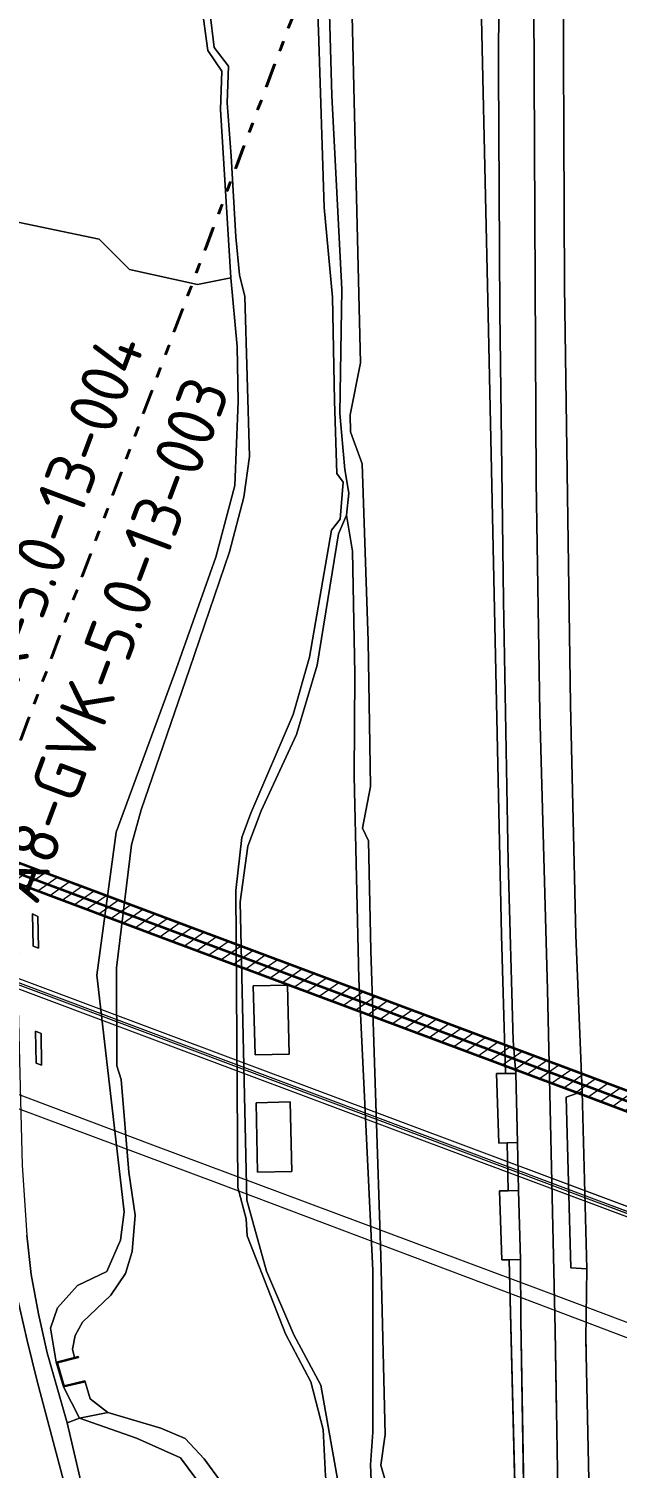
# Model space of a CAD drawing. Header units: metres. Extents: x 112942 to 118371, y 496117 to 499046.
# Drawn here: x 115414.9 to 115475.6, y 497547.9 to 497696.4 of the extents above; entities that cross this region are included whole.
import ezdxf
from ezdxf.enums import TextEntityAlignment as Align

# ---------------------------------------------------------------- set-up
doc = ezdxf.new("R2010")
doc.units = ezdxf.units.M
doc.linetypes.add('AL-TEKENBLADGRENS', pattern=[11.5, 2.5, -1.5, 1, -1.5, 1, -1.5, 2.5])
for name, color, linetype, lineweight in [('B-WE-OG-TOPOKAART-G', 253, 'Continuous', 18), ('N-WE-KL-DATA_GLASVEZEL-G', 90, 'KL-GLASVEZEL-N', 35), ('N-WE-KL-DATA_KABELGOOT-A', 92, 'Continuous', 18), ('N-WE-KL-DATA_KABELGOOT-G', 90, 'Continuous', 35), ('X-XX-AL-TEKENBLADGRENS-G', 7, 'AL-TEKENBLADGRENS', 35), ('X-XX-AL-TEKENBLADGRENS-T50', 130, 'Continuous', 50)]:
    doc.layers.add(name, color=color, linetype=linetype, lineweight=lineweight)
doc.styles.add('NLCS-ISO-T50', font='NLCS-ISO.ttf', dxfattribs={"height": 5})
doc.linetypes.add('KL-GLASVEZEL-N', pattern='A,4,-1,[101,NLCS.SHX,S=0.5,R=0,X=0,Y=0],-1,4,-1,["G",Standard,S=1,R=0,X=-0.25,Y=-0.5],-1.5', length=12.5)

msp = doc.modelspace()

# ---------------------------------------------------------------- hatches: boundary and pattern name
at = {"layer": 'N-WE-KL-DATA_KABELGOOT-A'}
h = msp.add_hatch(dxfattribs=at)
h.set_pattern_fill('ANSI31', color=256, scale=0.35, style=0)
h.set_pattern_definition([(35, (115239.072, 497068.6275), (-0.6373868, 0.9102827), [])])
h.paths.add_polyline_path([(115409.834, 497611.872), (115409.133, 497609.998), (115429.111, 497602.526), (115472.372, 497586.338), (115508.985, 497572.531), (115553.699, 497555.805), (115598.336, 497539.082), (115647.466, 497520.636), (115672.726, 497511.137), (115673.43, 497513.009), (115648.168, 497522.508), (115599.038, 497540.954), (115554.399, 497557.679), (115509.689, 497574.403), (115473.076, 497588.21), (115429.811, 497604.4)])

# ---------------------------------------------------------------- linework, layer by layer
at = {"layer": 'B-WE-OG-TOPOKAART-G', "elevation": -1.017}
for points in [[(115444.019, 497714.885), (115444.786, 497696.253), (115445.369, 497678.009), (115446.245, 497668.759), (115446.462, 497658.06), (115446.691, 497650.575), (115447.333, 497649.676), (115447.024, 497645.855), (115446.14, 497644.702), (115443.852, 497631.603), (115442.194, 497625.693), (115437.795, 497615.507), (115436.885, 497612.994), (115436.264, 497607.52), (115436.473, 497576.878), (115437.335, 497573.666), (115437.432, 497571.892), (115441.397, 497561.807), (115443.993, 497556.83), (115445.26, 497551.933), (115445.53, 497547.103)], [(115444.019, 497714.885), (115444.786, 497696.253), (115445.369, 497678.009), (115446.245, 497668.759), (115446.462, 497658.06), (115446.691, 497650.575), (115447.333, 497649.676), (115447.024, 497645.855), (115446.14, 497644.702), (115443.852, 497631.603), (115442.194, 497625.693), (115437.795, 497615.507), (115436.885, 497612.994), (115436.264, 497607.52), (115436.473, 497576.878), (115437.335, 497573.666), (115437.432, 497571.892), (115441.397, 497561.807), (115443.993, 497556.83), (115445.26, 497551.933), (115445.53, 497547.103), (115447.728, 497534.384), (115448.223, 497509.046), (115448.335, 497508.511)], [(115434.757, 497546.478), (115432.982, 497548.884), (115431.049, 497550.979), (115428.524, 497552.055), (115423.059, 497553.685), (115421.243, 497555.095), (115420.718, 497556.832), (115420.695, 497556.929), (115418.545, 497556.426), (115417.86, 497558.805), (115420.029, 497559.359), (115420.004, 497559.456), (115419.617, 497559.357), (115419.423, 497560.218), (115419.683, 497561.611), (115420.437, 497562.986), (115423.356, 497565.766), (115424.87, 497568.029), (115425.554, 497570.274), (115425.863, 497574.027), (115425.219, 497578.471), (115424.418, 497588.028), (115423.966, 497589.435), (115423.963, 497599.557), (115425.506, 497612.234), (115426.504, 497615.872), (115431.483, 497630.384), (115435.623, 497642.491), (115437.089, 497648.105), (115437.681, 497652.322), (115437.195, 497668.824), (115436.649, 497671.059), (115436.28, 497674.973), (115435.779, 497683.316), (115435.356, 497688.8), (115435.516, 497692.604), (115434.031, 497694.518), (115433.572, 497698.217)], [(115434.757, 497546.478), (115432.982, 497548.884), (115431.049, 497550.979), (115428.524, 497552.055), (115423.059, 497553.685), (115421.243, 497555.095), (115420.718, 497556.832), (115420.695, 497556.929), (115418.545, 497556.426), (115417.86, 497558.805), (115420.029, 497559.359), (115420.004, 497559.456), (115419.617, 497559.357), (115419.423, 497560.218), (115419.683, 497561.611), (115420.437, 497562.986), (115423.356, 497565.766), (115424.87, 497568.029), (115425.554, 497570.274), (115425.863, 497574.027), (115425.219, 497578.471), (115424.418, 497588.028), (115423.966, 497589.435), (115423.963, 497599.557), (115425.506, 497612.234), (115426.504, 497615.872), (115431.483, 497630.384), (115435.623, 497642.491), (115437.089, 497648.105), (115437.681, 497652.322), (115437.195, 497668.824), (115436.649, 497671.059), (115436.28, 497674.973), (115435.779, 497683.316), (115435.356, 497688.8), (115435.516, 497692.604), (115434.031, 497694.518), (115433.572, 497698.217)]]:
    msp.add_lwpolyline(points, dxfattribs=at)
at = {"layer": 'B-WE-OG-TOPOKAART-G', "elevation": -0.63}
for points in [[(115441.762, 497590.649), (115438.273, 497590.574), (115438.057, 497597.682), (115441.603, 497597.754), (115441.762, 497590.649)], [(115438.057, 497597.682), (115438.273, 497590.574), (115441.762, 497590.649), (115441.603, 497597.754), (115438.057, 497597.682)], [(115441.762, 497590.649), (115438.273, 497590.574), (115438.057, 497597.682), (115441.603, 497597.754), (115441.762, 497590.649)], [(115438.057, 497597.682), (115438.273, 497590.574), (115441.762, 497590.649), (115441.603, 497597.754), (115438.057, 497597.682)], [(115441.863, 497585.736), (115442.039, 497578.556), (115438.488, 497578.472), (115438.351, 497585.624), (115441.863, 497585.736)], [(115438.351, 497585.624), (115438.488, 497578.472), (115442.039, 497578.556), (115441.863, 497585.736), (115438.351, 497585.624)], [(115441.863, 497585.736), (115442.039, 497578.556), (115438.488, 497578.472), (115438.351, 497585.624), (115441.863, 497585.736)], [(115438.351, 497585.624), (115438.488, 497578.472), (115442.039, 497578.556), (115441.863, 497585.736), (115438.351, 497585.624)]]:
    msp.add_lwpolyline(points, close=True, dxfattribs=at)
at = {"layer": 'B-WE-OG-TOPOKAART-G'}
for points in [[(115463.453, 497734.67, -0.112), (115463.47, 497715.668, -0.144), (115463.365, 497692.127, -0.141), (115463.52, 497667.263, -0.147), (115463.884, 497637.454, -0.112), (115464.366, 497610.492, -0.109), (115464.887, 497592.054, 0.08), (115465.157, 497588.662, 0.208), (115464.076, 497588.658, 0.061), (115463.685, 497602.929, -0.147), (115462.287, 497666.945, -0.243), (115461.049, 497721.993, -0.213), (115460.861, 497734.783, -0.097), (115463.453, 497734.67, -0.112)], [(115463.453, 497734.67, -0.112), (115463.47, 497715.668, -0.144), (115463.365, 497692.127, -0.141), (115463.52, 497667.263, -0.147), (115463.884, 497637.454, -0.112), (115464.366, 497610.492, -0.109), (115464.887, 497592.054, 0.08), (115465.157, 497588.662, 0.208), (115464.076, 497588.658, 0.061), (115463.685, 497602.929, -0.147), (115462.287, 497666.945, -0.243), (115461.049, 497721.993, -0.213), (115460.861, 497734.783, -0.097), (115463.453, 497734.67, -0.112)], [(115465.963, 497546.314, -0.12), (115465.663, 497563.203, -0.106), (115465.628, 497569.454, 0.205), (115465.45, 497576.578, 0.182), (115465.32, 497581.529, 0.188), (115465.157, 497588.662, 0.208), (115464.887, 497592.054, 0.08), (115464.366, 497610.492, -0.109), (115463.884, 497637.454, -0.112), (115463.52, 497667.263, -0.147), (115463.365, 497692.127, -0.141), (115463.47, 497715.668, -0.144), (115463.453, 497734.67, -0.112), (115466.963, 497734.648, -0.063), (115466.977, 497706.484, -0.055), (115467.108, 497677.117, -0.078), (115467.25, 497649.74, -0.061), (115467.628, 497625.883, -0.124), (115468.419, 497597.276, 0.108), (115469.215, 497562.177, 0.04), (115469.361, 497553.601, 0.03)], [(115469.361, 497553.601, 0.03), (115469.215, 497562.177, 0.04), (115468.419, 497597.276, 0.108), (115467.628, 497625.883, -0.124), (115467.25, 497649.74, -0.061), (115467.108, 497677.117, -0.078), (115466.977, 497706.484, -0.055), (115466.963, 497734.648, -0.063), (115469.887, 497734.478, 0.28), (115470.005, 497709.425, 0.32), (115470.174, 497669.904, 0.243), (115470.81, 497626.73, 0.266), (115471.358, 497602.911, 0.226), (115472.009, 497586.811, 0.196)], [(115472.388, 497561.261, 0.155), (115472.47, 497568.502, 0.171), (115472.009, 497586.811, 0.196), (115471.358, 497602.911, 0.226), (115470.81, 497626.73, 0.266), (115470.174, 497669.904, 0.243), (115470.005, 497709.425, 0.32), (115469.887, 497734.478, 0.28), (115476.952, 497734.075, 0.535)], [(115472.388, 497561.261, 0.155), (115472.47, 497568.502, 0.171), (115472.009, 497586.811, 0.196), (115471.358, 497602.911, 0.226), (115470.81, 497626.73, 0.266), (115470.174, 497669.904, 0.243), (115470.005, 497709.425, 0.32), (115469.887, 497734.478, 0.28), (115476.952, 497734.075, 0.535), (115477.048, 497714.528, 0.472), (115477.192, 497686.764, 0.458), (115477.408, 497677.577, 0.412), (115477.979, 497671.389, 0.446), (115479.136, 497661.056, 0.486), (115480.285, 497650.953, 0.478), (115480.476, 497646.021, 0.492), (115480.694, 497634.562, 0.412), (115481.024, 497619.141, 0.435), (115481.276, 497617.355, 0.435), (115484.485, 497601.019, 0.423), (115484.857, 497586.832, 0.411)], [(115461.049, 497721.993, -0.213), (115462.287, 497666.945, -0.243), (115463.685, 497602.929, -0.147), (115464.076, 497588.658, 0.061), (115463.18, 497588.654, 0.204), (115463.412, 497581.48, 0.191), (115464.259, 497581.502, 0.061), (115464.37, 497576.554, -0.001), (115463.485, 497576.535, 0.189), (115463.704, 497569.436, 0.204), (115464.484, 497569.443, -0.001), (115465.228, 497539.603, -0.16), (115466.603, 497479.128, -0.136)], [(115461.049, 497721.993, -0.213), (115462.287, 497666.945, -0.243), (115463.685, 497602.929, -0.147), (115464.076, 497588.658, 0.061), (115463.18, 497588.654, 0.204), (115463.412, 497581.48, 0.191), (115464.259, 497581.502, 0.061), (115464.37, 497576.554, -0.001), (115463.485, 497576.535, 0.189), (115463.704, 497569.436, 0.204), (115464.484, 497569.443, -0.001), (115465.106, 497544.477, -0.134)], [(115445.53, 497547.103, -1.017), (115445.26, 497551.933, -1.017), (115443.993, 497556.83, -1.017), (115441.397, 497561.807, -1.017), (115437.432, 497571.892, -1.017), (115437.335, 497573.666, -1.017), (115436.473, 497576.878, -1.017), (115436.264, 497607.52, -1.017), (115436.885, 497612.994, -1.017), (115437.795, 497615.507, -1.017), (115442.194, 497625.693, -1.017), (115443.852, 497631.603, -1.017), (115446.14, 497644.702, -1.017), (115447.024, 497645.855, -1.017), (115447.333, 497649.676, -1.017), (115446.691, 497650.575, -1.017), (115446.462, 497658.06, -1.017), (115446.245, 497668.759, -1.017), (115445.369, 497678.009, -1.017), (115444.786, 497696.253, -1.017), (115444.019, 497714.885, -1.017)], [(115448.335, 497508.511, -1.017), (115448.223, 497509.046, -1.017), (115447.728, 497534.384, -1.017), (115445.53, 497547.103, -1.017), (115445.26, 497551.933, -1.017), (115443.993, 497556.83, -1.017), (115441.397, 497561.807, -1.017), (115437.432, 497571.892, -1.017), (115437.335, 497573.666, -1.017), (115436.473, 497576.878, -1.017), (115436.264, 497607.52, -1.017), (115436.885, 497612.994, -1.017), (115437.795, 497615.507, -1.017), (115442.194, 497625.693, -1.017), (115443.852, 497631.603, -1.017), (115446.14, 497644.702, -1.017), (115447.024, 497645.855, -1.017), (115447.333, 497649.676, -1.017), (115446.691, 497650.575, -1.017), (115446.462, 497658.06, -1.017), (115446.245, 497668.759, -1.017), (115445.369, 497678.009, -1.017), (115444.786, 497696.253, -1.017), (115444.019, 497714.885, -1.017)], [(115467.157, 497493.73, -0.129), (115466.507, 497521.899, -0.184), (115466.082, 497539.618, -0.126), (115465.663, 497563.203, -0.106), (115465.628, 497569.454, 0.205), (115465.45, 497576.578, 0.182), (115465.32, 497581.529, 0.188), (115465.157, 497588.662, 0.208), (115464.887, 497592.054, 0.08), (115464.366, 497610.492, -0.109), (115463.884, 497637.454, -0.112), (115463.52, 497667.263, -0.147), (115463.365, 497692.127, -0.141), (115463.47, 497715.668, -0.144)], [(115470.005, 497709.425, 0.32), (115470.174, 497669.904, 0.243), (115470.81, 497626.73, 0.266), (115471.358, 497602.911, 0.226), (115472.009, 497586.811, 0.196)], [(115445.654, 497707.681, -0.845), (115446.17, 497689.58, -0.748), (115447.186, 497669.585, -0.739), (115447.006, 497656.753, -0.705), (115447.517, 497650.985, -0.765), (115447.939, 497648.521, -0.719), (115447.68, 497646.247, -0.779), (115446.85, 497644.333, -0.788), (115444.668, 497630.794, -0.828), (115442.518, 497623.625, -0.713), (115438.875, 497615.761, -0.679), (115437.491, 497612.124, -0.679), (115436.701, 497606.381, -0.679), (115437.392, 497575.571, -0.828), (115439.433, 497568.264, -0.825), (115442.253, 497561.678, -0.811), (115445.028, 497556.503, -0.808), (115446.839, 497546.411, -0.808)], [(115445.654, 497707.681, -0.845), (115446.17, 497689.58, -0.748), (115447.186, 497669.585, -0.739), (115447.006, 497656.753, -0.705), (115447.517, 497650.985, -0.765), (115447.939, 497648.521, -0.719), (115447.68, 497646.247, -0.779), (115446.85, 497644.333, -0.788), (115444.668, 497630.794, -0.828), (115442.518, 497623.625, -0.713), (115438.875, 497615.761, -0.679), (115437.491, 497612.124, -0.679), (115436.701, 497606.381, -0.679), (115437.392, 497575.571, -0.828), (115439.433, 497568.264, -0.825), (115442.253, 497561.678, -0.811), (115445.028, 497556.503, -0.808), (115446.839, 497546.411, -0.808), (115448.344, 497537.19, -0.808), (115448.433, 497529.559, -0.691), (115448.935, 497510.547, -0.751), (115449.027, 497509.995, -0.749)], [(115453.381, 497479.278, -0.026), (115452.475, 497478.821, -0.779), (115451.84, 497504.219, -0.779), (115451.451, 497508.089, -0.779), (115451.473, 497512.282, -0.779), (115450.57, 497538.412, -0.779), (115450.15, 497548.278, -0.779), (115450.399, 497551.656, -0.779), (115450.407, 497568.322, -0.779), (115448.944, 497598.409, -0.779), (115448.468, 497619.329, -0.779), (115448.553, 497629.858, -0.779), (115448.298, 497642.551, -0.779), (115447.68, 497646.247, -0.779), (115447.939, 497648.521, -0.719), (115447.517, 497650.985, -0.765), (115447.006, 497656.753, -0.705), (115447.186, 497669.585, -0.739), (115446.17, 497689.58, -0.748), (115445.654, 497707.681, -0.845)], [(115451.378, 497515.036, -0.779), (115450.57, 497538.412, -0.779), (115450.15, 497548.278, -0.779), (115450.399, 497551.656, -0.779), (115450.407, 497568.322, -0.779), (115448.944, 497598.409, -0.779), (115448.468, 497619.329, -0.779), (115448.553, 497629.858, -0.779), (115448.298, 497642.551, -0.779), (115447.68, 497646.247, -0.779), (115447.939, 497648.521, -0.719), (115447.517, 497650.985, -0.765), (115447.006, 497656.753, -0.705), (115447.186, 497669.585, -0.739), (115446.17, 497689.58, -0.748), (115445.654, 497707.681, -0.845)], [(115472.009, 497586.811, 0.196), (115470.364, 497586.224, 0.134), (115470.818, 497568.61, 0.134), (115472.47, 497568.502, 0.171), (115472.388, 497561.261, 0.155), (115472.748, 497543.49, 0.184), (115472.936, 497531.539, 0.204), (115473.421, 497513.636, 0.201), (115473.883, 497491.292, 0.222), (115474.289, 497479.038, 0.201), (115472.387, 497479.078, 0.137), (115471, 497479.07, -0.075), (115470.412, 497504.25, -0.101), (115469.707, 497533.266, 0.005), (115469.215, 497562.177, 0.04), (115468.419, 497597.276, 0.108), (115467.628, 497625.883, -0.124), (115467.25, 497649.74, -0.061), (115467.108, 497677.117, -0.078), (115466.977, 497706.484, -0.055)], [(115466.977, 497706.484, -0.055), (115467.108, 497677.117, -0.078), (115467.25, 497649.74, -0.061), (115467.628, 497625.883, -0.124), (115468.419, 497597.276, 0.108), (115469.215, 497562.177, 0.04), (115469.707, 497533.266, 0.005), (115470.412, 497504.25, -0.101), (115471, 497479.07, -0.075), (115467.492, 497479.121, -0.135), (115467.157, 497493.73, -0.129)], [(115466.603, 497479.128, -0.136), (115453.381, 497479.278, -0.026), (115452.868, 497506.07, -0.138), (115452.222, 497527.494, -0.072), (115451.687, 497546.681, -0.112), (115451.241, 497548.242, -0.112), (115451.686, 497551.42, -0.109), (115451.226, 497569.832, -0.172), (115450.202, 497601.355, -0.063), (115449.955, 497612.661, -0.012), (115449.334, 497613.952, -0.012), (115450.16, 497618.283, -0.081), (115449.928, 497633.28, -0.098), (115449.315, 497651.553, -0.152), (115448.111, 497654.848, -0.238), (115448.051, 497656.614, -0.238), (115449.141, 497661.997, -0.169), (115448.49, 497688.963, -0.104), (115448.14, 497703.702, -0.041)], [(115448.14, 497703.702, -0.041), (115448.49, 497688.963, -0.104), (115449.141, 497661.997, -0.169), (115448.051, 497656.614, -0.238), (115448.111, 497654.848, -0.238), (115449.315, 497651.553, -0.152), (115449.928, 497633.28, -0.098), (115450.16, 497618.283, -0.081), (115449.334, 497613.952, -0.012), (115449.955, 497612.661, -0.012), (115450.202, 497601.355, -0.063), (115451.226, 497569.832, -0.172), (115451.686, 497551.42, -0.109), (115451.241, 497548.242, -0.112), (115451.687, 497546.681, -0.112), (115452.222, 497527.494, -0.072), (115452.868, 497506.07, -0.138), (115453.381, 497479.278, -0.026)], [(115452.524, 497517.493, -0.103), (115452.222, 497527.494, -0.072), (115451.687, 497546.681, -0.112), (115451.241, 497548.242, -0.112), (115451.686, 497551.42, -0.109), (115451.226, 497569.832, -0.172), (115450.202, 497601.355, -0.063), (115449.955, 497612.661, -0.012), (115449.334, 497613.952, -0.012), (115450.16, 497618.283, -0.081), (115449.928, 497633.28, -0.098), (115449.315, 497651.553, -0.152), (115448.111, 497654.848, -0.238), (115448.051, 497656.614, -0.238), (115449.141, 497661.997, -0.169), (115448.49, 497688.963, -0.104), (115448.14, 497703.702, -0.041)], [(115448.14, 497703.702, -0.041), (115448.49, 497688.963, -0.104), (115449.141, 497661.997, -0.169), (115448.051, 497656.614, -0.238), (115448.111, 497654.848, -0.238), (115449.315, 497651.553, -0.152), (115449.928, 497633.28, -0.098), (115450.16, 497618.283, -0.081), (115449.334, 497613.952, -0.012), (115449.955, 497612.661, -0.012), (115450.202, 497601.355, -0.063), (115451.226, 497569.832, -0.172), (115451.686, 497551.42, -0.109), (115451.241, 497548.242, -0.112), (115451.687, 497546.681, -0.112), (115452.222, 497527.494, -0.072), (115452.524, 497517.493, -0.103)], [(115405.366, 497698.793, -0.325), (115407.118, 497695.903, -0.325), (115408.305, 497693.312, -0.235), (115408.919, 497690.845, -0.181), (115409.31, 497688.332, -0.181), (115409.467, 497685.407, -0.181), (115409.631, 497681.243, -0.181), (115409.768, 497675.598, -0.169), (115410.194, 497659.369, -0.109), (115410.582, 497643.874, -0.139), (115411.135, 497624.454, -0.058), (115411.391, 497613.508, -0.034), (115412.287, 497582.435, 0.109), (115412.822, 497573.587, 0.304), (115413.214, 497569.223, 0.406), (115413.608, 497566.054, 0.436), (115414.713, 497561.109, 0.454), (115415.761, 497556.895, 0.412), (115419.668, 497542.102, 0.154)], [(115419.668, 497542.102, 0.154), (115415.761, 497556.895, 0.412), (115414.713, 497561.109, 0.454), (115413.608, 497566.054, 0.436), (115413.214, 497569.223, 0.406), (115412.822, 497573.587, 0.304), (115412.287, 497582.435, 0.109), (115411.391, 497613.508, -0.034), (115411.135, 497624.454, -0.058), (115410.582, 497643.874, -0.139), (115410.194, 497659.369, -0.109), (115409.768, 497675.598, -0.169), (115409.631, 497681.243, -0.181), (115409.467, 497685.407, -0.181), (115409.31, 497688.332, -0.181), (115408.919, 497690.845, -0.181), (115408.305, 497693.312, -0.235), (115407.118, 497695.903, -0.325), (115405.366, 497698.793, -0.325)], [(115405.366, 497698.793, -0.325), (115407.118, 497695.903, -0.325), (115408.305, 497693.312, -0.235), (115408.919, 497690.845, -0.181), (115409.31, 497688.332, -0.181), (115409.467, 497685.407, -0.181), (115409.631, 497681.243, -0.181), (115409.768, 497675.598, -0.169), (115410.194, 497659.369, -0.109), (115410.582, 497643.874, -0.139), (115411.135, 497624.454, -0.058), (115411.391, 497613.508, -0.034), (115412.287, 497582.435, 0.109), (115412.822, 497573.587, 0.304), (115413.214, 497569.223, 0.406), (115413.608, 497566.054, 0.436), (115414.713, 497561.109, 0.454), (115415.761, 497556.895, 0.412), (115419.668, 497542.102, 0.154)], [(115419.668, 497542.102, 0.154), (115415.761, 497556.895, 0.412), (115414.713, 497561.109, 0.454), (115413.608, 497566.054, 0.436), (115413.214, 497569.223, 0.406), (115412.822, 497573.587, 0.304), (115412.287, 497582.435, 0.109), (115411.391, 497613.508, -0.034), (115411.135, 497624.454, -0.058), (115410.582, 497643.874, -0.139), (115410.194, 497659.369, -0.109), (115409.768, 497675.598, -0.169), (115409.631, 497681.243, -0.181), (115409.467, 497685.407, -0.181), (115409.31, 497688.332, -0.181), (115408.919, 497690.845, -0.181), (115408.305, 497693.312, -0.235), (115407.118, 497695.903, -0.325), (115405.366, 497698.793, -0.325)], [(115432.932, 497697.472, -0.765), (115433.385, 497694.215, -0.768), (115434.829, 497692.077, -0.825), (115434.695, 497688.134, -0.691), (115435.748, 497670.735, -0.696), (115432.308, 497670.056, -0.516), (115425.291, 497671.624, -0.39), (115422.163, 497674.727, -0.384), (115411.613, 497676.934, -0.17), (115411.322, 497688.137, -0.202), (115410.738, 497690.602, -0.202), (115410.278, 497692.965, -0.238), (115409.057, 497696.033, -0.259), (115407.916, 497698.289, -0.244)], [(115407.916, 497698.289, -0.244), (115409.057, 497696.033, -0.259), (115410.278, 497692.965, -0.238), (115410.738, 497690.602, -0.202), (115411.322, 497688.137, -0.202), (115411.613, 497676.934, -0.17), (115411.674, 497674.566, -0.163), (115412.171, 497656.555, -0.1), (115412.826, 497633.151, -0.055), (115413.354, 497612.795, -0.022), (115414.221, 497579.187, 0.187), (115414.694, 497571.982, 0.385), (115415.14, 497567.918, 0.43), (115415.901, 497563.862, 0.412), (115416.808, 497559.833, 0.412), (115418.844, 497552.62, 0.217), (115422.665, 497536.242, 0.154)], [(115432.932, 497697.472, -0.765), (115433.385, 497694.215, -0.768), (115434.829, 497692.077, -0.825), (115434.695, 497688.134, -0.691), (115435.748, 497670.735, -0.696), (115432.308, 497670.056, -0.516), (115425.291, 497671.624, -0.39), (115422.163, 497674.727, -0.384), (115411.613, 497676.934, -0.17), (115411.322, 497688.137, -0.202), (115410.738, 497690.602, -0.202), (115410.278, 497692.965, -0.238), (115409.057, 497696.033, -0.259), (115407.916, 497698.289, -0.244)], [(115407.916, 497698.289, -0.244), (115409.057, 497696.033, -0.259), (115410.278, 497692.965, -0.238), (115410.738, 497690.602, -0.202), (115411.322, 497688.137, -0.202), (115411.613, 497676.934, -0.17), (115411.674, 497674.566, -0.163), (115412.171, 497656.555, -0.1), (115412.826, 497633.151, -0.055), (115413.354, 497612.795, -0.022), (115414.221, 497579.187, 0.187), (115414.694, 497571.982, 0.385), (115415.14, 497567.918, 0.43), (115415.901, 497563.862, 0.412), (115416.808, 497559.833, 0.412), (115418.844, 497552.62, 0.217), (115422.665, 497536.242, 0.154)], [(115433.572, 497698.217, -1.017), (115434.031, 497694.518, -1.017), (115435.516, 497692.604, -1.017), (115435.356, 497688.8, -1.017), (115435.779, 497683.316, -1.017), (115436.28, 497674.973, -1.017), (115436.649, 497671.059, -1.017), (115437.195, 497668.824, -1.017), (115437.681, 497652.322, -1.017), (115437.089, 497648.105, -1.017), (115435.623, 497642.491, -1.017), (115431.483, 497630.384, -1.017), (115426.504, 497615.872, -1.017), (115425.506, 497612.234, -1.017), (115423.963, 497599.557, -1.017), (115423.966, 497589.435, -1.017), (115424.418, 497588.028, -1.017), (115425.219, 497578.471, -1.017), (115425.863, 497574.027, -1.017), (115425.554, 497570.274, -1.017), (115424.87, 497568.029, -1.017), (115423.356, 497565.766, -1.017), (115420.437, 497562.986, -1.017), (115419.683, 497561.611, -1.017), (115419.423, 497560.218, -1.017), (115419.617, 497559.357, -1.017), (115417.736, 497558.877, 0.243), (115417.121, 497562.38, 0.246), (115417.857, 497564.467, 0.074), (115419.912, 497566.78, -0.084), (115422.966, 497568.235, -0.396), (115424.376, 497571.448, -0.399), (115424.752, 497574.387, -0.401), (115421.923, 497598.814, -0.238), (115423.902, 497613.543, -0.278), (115430.122, 497630.38, -0.487), (115434.208, 497641.913, -0.608), (115436.145, 497649.327, -0.665), (115436.497, 497658.003, -0.771), (115436.398, 497663.679, -0.722), (115435.748, 497670.735, -0.696), (115434.695, 497688.134, -0.691), (115434.829, 497692.077, -0.825), (115433.385, 497694.215, -0.768), (115432.932, 497697.472, -0.765)], [(115433.572, 497698.217, -1.017), (115434.031, 497694.518, -1.017), (115435.516, 497692.604, -1.017), (115435.356, 497688.8, -1.017), (115435.779, 497683.316, -1.017), (115436.28, 497674.973, -1.017), (115436.649, 497671.059, -1.017), (115437.195, 497668.824, -1.017), (115437.681, 497652.322, -1.017), (115437.089, 497648.105, -1.017), (115435.623, 497642.491, -1.017), (115431.483, 497630.384, -1.017), (115426.504, 497615.872, -1.017), (115425.506, 497612.234, -1.017), (115423.963, 497599.557, -1.017), (115423.966, 497589.435, -1.017), (115424.418, 497588.028, -1.017), (115425.219, 497578.471, -1.017), (115425.863, 497574.027, -1.017), (115425.554, 497570.274, -1.017), (115424.87, 497568.029, -1.017), (115423.356, 497565.766, -1.017), (115420.437, 497562.986, -1.017), (115419.683, 497561.611, -1.017), (115419.423, 497560.218, -1.017), (115419.617, 497559.357, -1.017), (115417.736, 497558.877, 0.243), (115417.121, 497562.38, 0.246), (115417.857, 497564.467, 0.074), (115419.912, 497566.78, -0.084), (115422.966, 497568.235, -0.396), (115424.376, 497571.448, -0.399), (115424.752, 497574.387, -0.401), (115421.923, 497598.814, -0.238), (115423.902, 497613.543, -0.278), (115430.122, 497630.38, -0.487), (115434.208, 497641.913, -0.608), (115436.145, 497649.327, -0.665), (115436.497, 497658.003, -0.771), (115436.398, 497663.679, -0.722), (115435.748, 497670.735, -0.696), (115434.695, 497688.134, -0.691), (115434.829, 497692.077, -0.825), (115433.385, 497694.215, -0.768), (115432.932, 497697.472, -0.765)], [(115411.613, 497676.934, -0.17), (115422.163, 497674.727, -0.384), (115425.291, 497671.624, -0.39)], [(115411.613, 497676.934, -0.17), (115422.163, 497674.727, -0.384), (115425.291, 497671.624, -0.39)], [(115425.291, 497671.624, -0.39), (115432.308, 497670.056, -0.516), (115435.748, 497670.735, -0.696), (115436.398, 497663.679, -0.722), (115436.497, 497658.003, -0.771), (115436.145, 497649.327, -0.665), (115434.208, 497641.913, -0.608), (115430.122, 497630.38, -0.487), (115423.902, 497613.543, -0.278), (115421.923, 497598.814, -0.238), (115424.752, 497574.387, -0.401), (115424.376, 497571.448, -0.399), (115422.966, 497568.235, -0.396), (115419.912, 497566.78, -0.084), (115417.857, 497564.467, 0.074), (115417.121, 497562.38, 0.246), (115417.736, 497558.877, 0.243), (115418.475, 497556.307, 0.243), (115420.122, 497553.093, -0.08), (115418.844, 497552.62, 0.217), (115416.808, 497559.833, 0.412), (115415.901, 497563.862, 0.412), (115415.14, 497567.918, 0.43), (115414.694, 497571.982, 0.385)], [(115425.291, 497671.624, -0.39), (115432.308, 497670.056, -0.516), (115435.748, 497670.735, -0.696), (115436.398, 497663.679, -0.722), (115436.497, 497658.003, -0.771), (115436.145, 497649.327, -0.665), (115434.208, 497641.913, -0.608), (115430.122, 497630.38, -0.487), (115423.902, 497613.543, -0.278), (115421.923, 497598.814, -0.238), (115424.752, 497574.387, -0.401), (115424.376, 497571.448, -0.399), (115422.966, 497568.235, -0.396), (115419.912, 497566.78, -0.084), (115417.857, 497564.467, 0.074), (115417.121, 497562.38, 0.246), (115417.736, 497558.877, 0.243), (115418.475, 497556.307, 0.243), (115420.122, 497553.093, -0.08), (115418.844, 497552.62, 0.217), (115416.808, 497559.833, 0.412), (115415.901, 497563.862, 0.412), (115415.14, 497567.918, 0.43), (115414.694, 497571.982, 0.385)], [(115446.839, 497546.411, -0.808), (115445.028, 497556.503, -0.808), (115442.253, 497561.678, -0.811), (115439.433, 497568.264, -0.825), (115437.392, 497575.571, -0.828), (115436.701, 497606.381, -0.679), (115437.491, 497612.124, -0.679), (115438.875, 497615.761, -0.679), (115442.518, 497623.625, -0.713), (115444.668, 497630.794, -0.828), (115446.85, 497644.333, -0.788), (115447.68, 497646.247, -0.779), (115448.298, 497642.551, -0.779), (115448.553, 497629.858, -0.779), (115448.468, 497619.329, -0.779), (115448.944, 497598.409, -0.779)], [(115449.027, 497509.995, -0.749), (115448.935, 497510.547, -0.751), (115448.433, 497529.559, -0.691), (115448.344, 497537.19, -0.808), (115446.839, 497546.411, -0.808), (115445.028, 497556.503, -0.808), (115442.253, 497561.678, -0.811), (115439.433, 497568.264, -0.825), (115437.392, 497575.571, -0.828), (115436.701, 497606.381, -0.679), (115437.491, 497612.124, -0.679), (115438.875, 497615.761, -0.679), (115442.518, 497623.625, -0.713), (115444.668, 497630.794, -0.828), (115446.85, 497644.333, -0.788), (115447.68, 497646.247, -0.779), (115448.298, 497642.551, -0.779), (115448.553, 497629.858, -0.779), (115448.468, 497619.329, -0.779), (115448.944, 497598.409, -0.779)], [(115518.239, 497558.855, 7.08), (115473.534, 497575.6, 7.077), (115431.251, 497591.487, 7.037), (115391.147, 497606.532, 6.952), (115391.14, 497606.825, 7.786), (115391.138, 497606.97, 6.895), (115391.125, 497607.606, 7.026), (115391.061, 497611.349, 6.966), (115390.975, 497615.032, 6.894), (115390.968, 497615.359, 6.894), (115390.921, 497617.691, 7.653), (115390.934, 497617.946, 6.895), (115380.175, 497622.095, 6.862), (115379.209, 497622.477, 6.863), (115379.338, 497622.803, 6.863), (115380.301, 497623.139, 6.8), (115380.56, 497622.541, 6.907), (115380.784, 497622.638, 9.129), (115381.112, 497622.779, 6.907), (115381.413, 497622.498, 6.858), (115394.224, 497617.715, 6.858), (115410.342, 497611.646, 6.858), (115446.556, 497598.107, 6.858), (115477.137, 497586.663, 7.12)], [(115478.714, 497573.66, 7.077), (115473.534, 497575.6, 7.077), (115431.251, 497591.487, 7.037), (115391.147, 497606.532, 6.952), (115391.14, 497606.825, 7.786), (115391.138, 497606.97, 6.895), (115391.125, 497607.606, 7.026), (115391.061, 497611.349, 6.966), (115390.975, 497615.032, 6.894), (115390.968, 497615.359, 6.894), (115390.921, 497617.691, 7.653), (115390.934, 497617.946, 6.895), (115380.175, 497622.095, 6.862), (115379.209, 497622.477, 6.863), (115379.338, 497622.803, 6.863), (115380.301, 497623.139, 6.8), (115380.56, 497622.541, 6.907), (115380.784, 497622.638, 9.129), (115381.112, 497622.779, 6.907), (115381.413, 497622.498, 6.858), (115394.224, 497617.715, 6.858), (115410.342, 497611.646, 6.858), (115446.556, 497598.107, 6.858), (115477.137, 497586.663, 7.12)], [(115500.859, 497565.882, 7.017), (115461.108, 497580.739, 6.98), (115427.953, 497593.153, 6.947), (115391.189, 497606.931, 6.895), (115391.175, 497607.607, 7.026), (115391.111, 497611.35, 6.966), (115391.025, 497615.033, 6.894), (115391.018, 497615.36, 6.894), (115390.967, 497617.9, 6.895), (115429.461, 497603.463, 6.97), (115472.724, 497587.274, 6.963), (115509.337, 497573.467, 6.943)], [(115478.913, 497574.085, 6.997), (115461.108, 497580.739, 6.98), (115427.953, 497593.153, 6.947), (115391.189, 497606.931, 6.895), (115391.175, 497607.607, 7.026), (115391.111, 497611.35, 6.966), (115391.025, 497615.033, 6.894), (115391.018, 497615.36, 6.894), (115390.967, 497617.9, 6.895), (115429.461, 497603.463, 6.97), (115472.724, 497587.274, 6.963), (115483.218, 497583.317, 6.957)], [(115525.138, 497542.988, 4.444), (115467.288, 497564.935, 6.931), (115434.472, 497577.299, 7.038), (115395.453, 497591.859, 7.038), (115382.57, 497596.773, 6.917), (115382.633, 497597.107, 9.27), (115382.682, 497597.363, 6.917), (115380.943, 497597.692, 6.903), (115380.961, 497598.363, 6.997), (115381.083, 497598.691, 6.997), (115391.314, 497594.856, 7.01), (115391.382, 497594.904, 7.01), (115391.379, 497595.031, 7.687), (115391.346, 497596.693, 7.074), (115391.324, 497597.777, 6.996), (115391.248, 497601.516, 6.984), (115391.174, 497605.182, 6.903), (115391.16, 497605.875, 6.983), (115391.159, 497605.921, 6.877), (115391.151, 497606.348, 6.953), (115431.181, 497591.302, 7.037), (115473.464, 497575.415, 7.077), (115518.17, 497558.67, 7.08)], [(115473.54, 497562.563, 6.662), (115467.288, 497564.935, 6.931), (115434.472, 497577.299, 7.038), (115395.453, 497591.859, 7.038), (115382.57, 497596.773, 6.917), (115382.633, 497597.107, 9.27), (115382.682, 497597.363, 6.917), (115380.943, 497597.692, 6.903), (115380.961, 497598.363, 6.997), (115381.083, 497598.691, 6.997), (115391.314, 497594.856, 7.01), (115391.382, 497594.904, 7.01), (115391.379, 497595.031, 7.687), (115391.346, 497596.693, 7.074), (115391.324, 497597.777, 6.996), (115391.248, 497601.516, 6.984), (115391.174, 497605.182, 6.903), (115391.16, 497605.875, 6.983), (115391.159, 497605.921, 6.877), (115391.151, 497606.348, 6.953), (115431.181, 497591.302, 7.037), (115473.464, 497575.415, 7.077), (115478.631, 497573.48, 7.077)], [(115391.432, 497594.905, 7.01), (115391.396, 497596.694, 7.074), (115391.374, 497597.778, 6.996), (115391.298, 497601.517, 6.984), (115391.224, 497605.183, 6.903), (115391.21, 497605.883, 6.877), (115395.642, 497604.239, 6.967), (115411.152, 497598.398, 7.009), (115427.603, 497592.218, 6.947), (115460.758, 497579.804, 6.98), (115500.509, 497564.947, 7.017)], [(115391.432, 497594.905, 7.01), (115391.396, 497596.694, 7.074), (115391.374, 497597.778, 6.996), (115391.298, 497601.517, 6.984), (115391.224, 497605.183, 6.903), (115391.21, 497605.883, 6.877), (115395.642, 497604.239, 6.967), (115411.152, 497598.398, 7.009), (115427.603, 497592.218, 6.947), (115460.758, 497579.804, 6.98), (115478.489, 497573.177, 6.997)], [(115415.816, 497604.861, -0.234), (115415.912, 497601.584, -0.062), (115415.363, 497601.798, -0.139), (115415.291, 497605.113, -0.171), (115415.816, 497604.861, -0.234)], [(115415.363, 497601.798, -0.139), (115415.912, 497601.584, -0.062), (115415.816, 497604.861, -0.234), (115415.291, 497605.113, -0.171), (115415.363, 497601.798, -0.139)], [(115415.816, 497604.861, -0.234), (115415.912, 497601.584, -0.062), (115415.363, 497601.798, -0.139), (115415.291, 497605.113, -0.171), (115415.816, 497604.861, -0.234)], [(115415.363, 497601.798, -0.139), (115415.912, 497601.584, -0.062), (115415.816, 497604.861, -0.234), (115415.291, 497605.113, -0.171), (115415.363, 497601.798, -0.139)], [(115448.944, 497598.409, -0.779), (115450.407, 497568.322, -0.779), (115450.399, 497551.656, -0.779), (115450.15, 497548.278, -0.779), (115450.57, 497538.412, -0.779)], [(115448.944, 497598.409, -0.779), (115450.407, 497568.322, -0.779), (115450.399, 497551.656, -0.779), (115450.15, 497548.278, -0.779), (115450.57, 497538.412, -0.779), (115451.378, 497515.036, -0.779)], [(115508.148, 497551.084, 7.047), (115467.783, 497566.306, 6.843), (115427.702, 497581.27, 7.057), (115391.432, 497594.905, 7.01)], [(115474.163, 497563.9, 6.875), (115467.783, 497566.306, 6.843), (115427.702, 497581.27, 7.057), (115391.432, 497594.905, 7.01)], [(115416.175, 497592.775, -0.227), (115416.207, 497589.5, -0.226), (115415.642, 497589.717, -0.188), (115415.605, 497593.022, -0.175), (115416.175, 497592.775, -0.227)], [(115415.642, 497589.717, -0.188), (115416.207, 497589.5, -0.226), (115416.175, 497592.775, -0.227), (115415.605, 497593.022, -0.175), (115415.642, 497589.717, -0.188)], [(115416.175, 497592.775, -0.227), (115416.207, 497589.5, -0.226), (115415.642, 497589.717, -0.188), (115415.605, 497593.022, -0.175), (115416.175, 497592.775, -0.227)], [(115415.642, 497589.717, -0.188), (115416.207, 497589.5, -0.226), (115416.175, 497592.775, -0.227), (115415.605, 497593.022, -0.175), (115415.642, 497589.717, -0.188)], [(115465.32, 497581.529, 0.188), (115464.259, 497581.502, 0.061), (115463.412, 497581.48, 0.191), (115463.18, 497588.654, 0.204), (115464.076, 497588.658, 0.061), (115465.157, 497588.662, 0.208), (115465.32, 497581.529, 0.188)], [(115465.32, 497581.529, 0.188), (115464.259, 497581.502, 0.061), (115463.412, 497581.48, 0.191), (115463.18, 497588.654, 0.204), (115464.076, 497588.658, 0.061), (115465.157, 497588.662, 0.208), (115465.32, 497581.529, 0.188)], [(115472.009, 497586.811, 0.196), (115472.47, 497568.502, 0.171), (115470.818, 497568.61, 0.134), (115470.364, 497586.224, 0.134), (115472.009, 497586.811, 0.196)], [(115472.009, 497586.811, 0.196), (115470.364, 497586.224, 0.134), (115470.818, 497568.61, 0.134), (115472.47, 497568.502, 0.171), (115472.388, 497561.261, 0.155), (115472.411, 497560.141, 0.157)], [(115472.009, 497586.811, 0.196), (115472.47, 497568.502, 0.171), (115470.818, 497568.61, 0.134), (115470.364, 497586.224, 0.134), (115472.009, 497586.811, 0.196)], [(115465.32, 497581.529, 0.188), (115465.45, 497576.578, 0.182), (115464.37, 497576.554, -0.001), (115464.259, 497581.502, 0.061), (115465.32, 497581.529, 0.188)], [(115465.32, 497581.529, 0.188), (115465.45, 497576.578, 0.182), (115464.37, 497576.554, -0.001), (115464.259, 497581.502, 0.061), (115465.32, 497581.529, 0.188)], [(115465.45, 497576.578, 0.182), (115465.628, 497569.454, 0.205), (115464.484, 497569.443, -0.001), (115463.704, 497569.436, 0.204), (115463.485, 497576.535, 0.189), (115464.37, 497576.554, -0.001), (115465.45, 497576.578, 0.182)], [(115465.45, 497576.578, 0.182), (115465.628, 497569.454, 0.205), (115464.484, 497569.443, -0.001), (115463.704, 497569.436, 0.204), (115463.485, 497576.535, 0.189), (115464.37, 497576.554, -0.001), (115465.45, 497576.578, 0.182)], [(115465.628, 497569.454, 0.205), (115465.663, 497563.203, -0.106), (115466.082, 497539.618, -0.126), (115466.507, 497521.899, -0.184), (115467.157, 497493.73, -0.129), (115467.492, 497479.121, -0.135), (115466.603, 497479.128, -0.136), (115465.228, 497539.603, -0.16), (115464.484, 497569.443, -0.001), (115465.628, 497569.454, 0.205)], [(115465.106, 497544.477, -0.134), (115464.484, 497569.443, -0.001), (115465.628, 497569.454, 0.205)], [(115465.628, 497569.454, 0.205), (115465.663, 497563.203, -0.106), (115465.963, 497546.314, -0.12)], [(115491.301, 497478.881, 0.472), (115474.289, 497479.038, 0.201), (115473.883, 497491.292, 0.222), (115473.421, 497513.636, 0.201), (115472.936, 497531.539, 0.204), (115472.748, 497543.49, 0.184), (115472.388, 497561.261, 0.155)], [(115472.411, 497560.141, 0.157), (115472.388, 497561.261, 0.155)], [(115418.475, 497556.307, 0.243), (115417.736, 497558.877, 0.243), (115419.617, 497559.357, -1.017), (115420.004, 497559.456, -1.017), (115420.029, 497559.359, -1.017), (115417.86, 497558.805, -1.017), (115418.545, 497556.426, -1.017), (115420.695, 497556.929, -1.017), (115420.718, 497556.832, -1.017), (115418.475, 497556.307, 0.243)], [(115418.475, 497556.307, 0.243), (115417.736, 497558.877, 0.243), (115419.617, 497559.357, -1.017), (115420.004, 497559.456, -1.017), (115420.029, 497559.359, -1.017), (115417.86, 497558.805, -1.017), (115418.545, 497556.426, -1.017), (115420.695, 497556.929, -1.017), (115420.718, 497556.832, -1.017), (115418.475, 497556.307, 0.243)], [(115420.122, 497553.093, -0.08), (115418.475, 497556.307, 0.243), (115420.718, 497556.832, -1.017), (115421.243, 497555.095, -1.017), (115423.059, 497553.685, -1.017), (115420.122, 497553.093, -0.08)], [(115420.122, 497553.093, -0.08), (115418.475, 497556.307, 0.243), (115420.718, 497556.832, -1.017), (115421.243, 497555.095, -1.017), (115423.059, 497553.685, -1.017), (115420.122, 497553.093, -0.08)], [(115437.252, 497479.385, -0.513), (115436.077, 497479.395, -0.301), (115435.893, 497483.809, -0.301), (115435.787, 497486.005, -0.247), (115435.489, 497487.864, -0.229), (115434.9, 497490.249, -0.217), (115434.158, 497493.507, -0.202), (115432.818, 497498.739, -0.163), (115426.383, 497522.666, -0.04), (115422.665, 497536.242, 0.154), (115418.844, 497552.62, 0.217), (115420.122, 497553.093, -0.08), (115426.012, 497551.012, -0.453), (115430.567, 497549.005, -0.58), (115432.941, 497545.81, -0.6), (115434.675, 497540.607, -0.613), (115435.877, 497525.976, -0.613), (115436.698, 497502.312, -0.66), (115436.631, 497486.949, -0.493), (115437.252, 497479.385, -0.513)], [(115435.969, 497481.991, -0.301), (115435.893, 497483.809, -0.301), (115435.787, 497486.005, -0.247), (115435.489, 497487.864, -0.229), (115434.9, 497490.249, -0.217), (115434.158, 497493.507, -0.202), (115432.818, 497498.739, -0.163), (115426.383, 497522.666, -0.04), (115422.665, 497536.242, 0.154), (115418.844, 497552.62, 0.217), (115420.122, 497553.093, -0.08), (115426.012, 497551.012, -0.453), (115430.567, 497549.005, -0.58), (115432.941, 497545.81, -0.6), (115434.675, 497540.607, -0.613), (115435.877, 497525.976, -0.613), (115436.698, 497502.312, -0.66), (115436.631, 497486.949, -0.493), (115436.878, 497483.941, -0.501)], [(115438.584, 497479.2, -1.017), (115437.252, 497479.385, -0.513), (115436.631, 497486.949, -0.493), (115436.698, 497502.312, -0.66), (115435.877, 497525.976, -0.613), (115434.675, 497540.607, -0.613), (115432.941, 497545.81, -0.6), (115430.567, 497549.005, -0.58), (115426.012, 497551.012, -0.453), (115420.122, 497553.093, -0.08), (115423.059, 497553.685, -1.017), (115428.524, 497552.055, -1.017), (115431.049, 497550.979, -1.017), (115432.982, 497548.884, -1.017), (115434.757, 497546.478, -1.017), (115436.001, 497542.429, -1.017), (115437.158, 497535.356, -1.017), (115437.698, 497522.951, -1.017), (115437.777, 497504.681, -1.017), (115438.584, 497479.2, -1.017)], [(115436.878, 497483.941, -0.501), (115436.631, 497486.949, -0.493), (115436.698, 497502.312, -0.66), (115435.877, 497525.976, -0.613), (115434.675, 497540.607, -0.613), (115432.941, 497545.81, -0.6), (115430.567, 497549.005, -0.58), (115426.012, 497551.012, -0.453), (115420.122, 497553.093, -0.08), (115423.059, 497553.685, -1.017), (115428.524, 497552.055, -1.017), (115431.049, 497550.979, -1.017), (115432.982, 497548.884, -1.017), (115434.757, 497546.478, -1.017), (115436.001, 497542.429, -1.017), (115437.158, 497535.356, -1.017), (115437.698, 497522.951, -1.017), (115437.777, 497504.681, -1.017), (115438.335, 497487.065, -1.017)]]:
    msp.add_polyline3d(points, dxfattribs=at)
at = {"layer": 'N-WE-KL-DATA_GLASVEZEL-G', "flags": 128}
msp.add_lwpolyline([(113099.712, 499014.37), (113099.44, 499003.59), (113099.499, 498999.792), (113099.804, 498996.137), (113099.53, 498968.354), (113099.566, 498951.056), (113099.476, 498942.658), (113099.726, 498939.408), (113100.155, 498937.952), (113101.157, 498935.413), (113102.32, 498932.796), (113103.399, 498931.465), (113105.433, 498929.886), (113106.674, 498929.14), (113108.587, 498928.742), (113115.604, 498928.288), (113129.599, 498927.262), (113152.277, 498925.63), (113152.278, 498925.63), (113175.725, 498923.657), (113198.974, 498921.279), (113220.698, 498917.529), (113241.314, 498911.718), (113259.89, 498904.498), (113281.526, 498893.155), (113301.308, 498879.664), (113319.784, 498863.537), (113333.555, 498848.523), (113341.231, 498838.155), (113343.813, 498834.565), (113349.506, 498825.765), (113354.73, 498816.673), (113359.468, 498807.319), (113363.708, 498797.729), (113367.618, 498787.457), (113368.69, 498784.539), (113369.84, 498781.239), (113370.932, 498777.919), (113371.966, 498774.58), (113372.942, 498771.223), (113373.858, 498767.849), (113374.715, 498764.461), (113375.512, 498761.057), (113376.249, 498757.641), (113376.904, 498754.201), (113377.495, 498750.762), (113378.051, 498747.312), (113378.547, 498743.858), (113378.751, 498742.291), (113379.096, 498739.399), (113379.409, 498736.448), (113379.688, 498733.512), (113379.978, 498730.104), (113380.237, 498726.718), (113380.477, 498723.355), (113380.731, 498719.632), (113381.013, 498716.6), (113381.313, 498713.488), (113381.645, 498710.241), (113382.004, 498707.026), (113382.398, 498703.847), (113382.864, 498700.521), (113383.288, 498697.357), (113383.734, 498694.396), (113384.26, 498691.285), (113384.844, 498688.186), (113385.484, 498685.098), (113386.182, 498682.023), (113386.937, 498678.961), (113387.748, 498675.913), (113388.615, 498672.881), (113389.539, 498669.866), (113390.518, 498666.868), (113391.552, 498663.889), (113392.642, 498660.93), (113393.786, 498657.991), (113394.984, 498655.073), (113396.236, 498652.179), (113397.542, 498649.308), (113398.9, 498646.462), (113400.311, 498643.642), (113401.774, 498640.848), (113403.288, 498638.082), (113404.854, 498635.344), (113406.469, 498632.635), (113408.135, 498629.958), (113409.85, 498627.311), (113411.614, 498624.697), (113413.425, 498622.115), (113415.285, 498619.568), (113417.191, 498617.056), (113419.143, 498614.579), (113421.141, 498612.139), (113423.183, 498609.736), (113425.27, 498607.372), (113427.401, 498605.046), (113429.574, 498602.761), (113431.788, 498600.516), (113434.044, 498598.312), (113436.344, 498596.148), (113437.799, 498594.819), (113441.055, 498591.955), (113443.465, 498589.927), (113445.915, 498587.941), (113448.402, 498586.001), (113450.924, 498584.108), (113453.48, 498582.262), (113456.07, 498580.463), (113458.734, 498578.718), (113461.177, 498577.178), (113463.659, 498575.644), (113466.184, 498574.143), (113469.543, 498572.148), (113472.314, 498570.568), (113475.129, 498569.013), (113477.98, 498567.48), (113480.865, 498565.962), (113483.778, 498564.454), (113489.504, 498561.531), (113492.64, 498560.008), (113501.635, 498555.639), (113510.63, 498551.27), (113519.626, 498546.901), (113528.621, 498542.532), (113537.616, 498538.163), (113546.611, 498533.794), (113555.593, 498529.431), (113560.418, 498527.154), (113579.63, 498518.055), (113601.833, 498507.934), (113627.27, 498496.378), (113627.896, 498496.699), (113651.209, 498486.151), (113674.376, 498475.686), (113700.62, 498463.505), (113723.402, 498452.851), (113747.607, 498441.92), (113826.936, 498407.232), (113831.96, 498404.555), (113856.291, 498390.206), (113876.281, 498378.09), (113881.116, 498375.349), (113901.444, 498365.312), (113923.487, 498354.345), (113947.094, 498342.456), (113969.922, 498330.857), (113998.595, 498316.097), (114017.505, 498306.229), (114042.278, 498293.06), (114066.728, 498280.02), (114090.418, 498267.163), (114113.179, 498254.611), (114113.179, 498254.611), (114136.142, 498241.86), (114161.935, 498227.268), (114186.026, 498213.509), (114206.354, 498201.808), (114231.746, 498186.946), (114255.923, 498172.65), (114282.573, 498156.533), (114306.156, 498142.09), (114330.404, 498127.051), (114353.649, 498112.661), (114377.173, 498098.282), (114400.39, 498084.264), (114400.39, 498084.264), (114400.39, 498084.264), (114424.381, 498069.86), (114447.304, 498056.342), (114471.846, 498042.035), (114494.618, 498028.886), (114509.723, 498020.344), (114519.828, 498014.63), (114532.295, 498007.637), (114547.431, 497999.207), (114554.569, 497995.219), (114561.698, 497991.236), (114576.34, 497983.145), (114594.008, 497973.536), (114612.78, 497963.411), (114629.357, 497954.521), (114637.087, 497950.389), (114659.016, 497938.907), (114663.476, 497936.6), (114670.112, 497933.227), (114681.314, 497927.562), (114688.002, 497924.245), (114688.002, 497924.245), (114699.381, 497918.468), (114713.724, 497911.12), (114722.775, 497906.57), (114739.305, 497898.205), (114758.236, 497888.959), (114781.307, 497877.636), (114789.929, 497873.442), (114806.071, 497865.567), (114820.247, 497858.793), (114832.07, 497853.143), (114839.35, 497849.661), (114859.114, 497839.161), (114859.834, 497838.808), (114861.029, 497838.223), (114918.608, 497811.949), (114920.617, 497810.991), (114927.641, 497808.928), (114945.501, 497801.09), (114955.15, 497796.805), (114965.848, 497790.973), (114978.069, 497784.16), (114993.439, 497777.439), (115009.534, 497770.42), (115024.846, 497763.803), (115042.759, 497756.185), (115061.558, 497748.294), (115077.255, 497741.973), (115077.779, 497741.733), (115092.907, 497735.4), (115110.354, 497728.204), (115119.312, 497724.566), (115128.235, 497737.264), (115131.2, 497735.069), (115137.069, 497730.88), (115143.723, 497726.432), (115148.029, 497723.754), (115152.972, 497720.979), (115157.087, 497718.73), (115164.692, 497714.92), (115172.898, 497710.903), (115184.421, 497705.42), (115193.888, 497701.085), (115205.145, 497695.936), (115213.536, 497692.157), (115219.93, 497689.177), (115224.911, 497687.06), (115232.819, 497683.83), (115236.05, 497682.537), (115239.06, 497681.366), (115251.825, 497676.544), (115276.956, 497667.151), (115291.756, 497661.561), (115301.108, 497658.029), (115320.058, 497650.863), (115338.866, 497643.693), (115343.986, 497641.686), (115350.871, 497638.768), (115360.275, 497634.799), (115365.004, 497632.73), (115366.013, 497632.289), (115368.097, 497631.377), (115378.556, 497626.904), (115381.75, 497621.432), (115390.867, 497617.898), (115409.483, 497610.935), (115429.461, 497603.463), (115472.724, 497587.274), (115509.337, 497573.467), (115554.049, 497556.742), (115598.687, 497540.018), (115647.817, 497521.572), (115674.818, 497511.419), (115678.607, 497521.062), (115684.944, 497518.686), (115735.335, 497499.843), (115749.331, 497494.619), (115760.346, 497490.443), (115766.452, 497487.922), (115783.719, 497479.9), (115812.497, 497466.388), (115840.452, 497453.266), (115858.018, 497445.157), (115866.741, 497441.75), (115868.95, 497447.502), (115869.315, 497448.433, -0.1086482), (116037.119, 497385.881), (116033.732, 497377.249), (116036.858, 497376.155), (116055.709, 497369.801), (116070.22, 497365.032), (116083.866, 497360.782), (116098.486, 497356.612), (116108.822, 497353.737), (116119.993, 497350.693), (116139.214, 497345.83), (116156.574, 497341.763), (116175.357, 497337.731), (116192.155, 497334.492), (116209.518, 497331.394), (116229.215, 497328.132), (116252.122, 497324.636), (116273.129, 497321.579), (116294.892, 497318.468), (116318.004, 497315.13), (116350.283, 497310.51), (116375.702, 497308.929), (116382.507, 497308.552), (116391.295, 497307.551), (116394.42, 497307.113), (116414.484, 497304.356), (116428.189, 497302.486), (116446.786, 497300.064), (116447.908, 497300.203), (116465.238, 497297.672), (116484.7, 497295.014), (116499.765, 497292.854), (116518.539, 497290.195), (116530.143, 497288.552), (116530.143, 497288.552), (116543.156, 497286.449), (116557.771, 497284.095), (116583.542, 497280.464), (116599.888, 497278.119), (116603.095, 497277.66), (116619.573, 497275.303), (116621.152, 497275.082), (116633.544, 497273.341), (116633.545, 497273.341), (116653.547, 497270.317), (116671.848, 497267.597), (116690.341, 497264.969), (116706.459, 497262.623), (116729, 497259.366), (116746.183, 497256.921), (116746.184, 497256.921), (116763.721, 497254.622), (116779.247, 497252.629), (116791.531, 497250.928), (116804.353, 497248.974), (116819.991, 497246.579), (116821.942, 497246.281), (116839.124, 497243.442), (116854.06, 497240.888), (116866.134, 497238.738), (116881.205, 497235.958), (116895.36, 497233.221), (116911.178, 497229.829), (116922.465, 497227.404), (116928.773, 497226.001), (116935.648, 497224.384), (116950.836, 497220.819), (116958.714, 497218.906), (116965.477, 497217.317), (116970.562, 497216.021), (116987.366, 497211.877), (117002.705, 497207.462), (117002.705, 497207.462), (117026.556, 497200.667), (117041.28, 497196.413), (117055.76, 497192.029), (117063.582, 497189.546), (117071.053, 497187.195), (117080.69, 497184.04), (117093.272, 497179.894), (117102.488, 497176.852), (117114.903, 497172.605), (117124.555, 497169.23), (117134.115, 497165.827), (117143.269, 497162.513), (117150.342, 497159.896), (117159.785, 497156.382), (117168.774, 497152.871), (117182.119, 497147.629), (117192.881, 497143.365), (117204.198, 497138.799), (117217.184, 497133.348), (117226.157, 497129.506), (117239.846, 497123.574), (117253.21, 497117.561), (117269.955, 497109.886), (117278.809, 497105.935), (117302.805, 497094.576), (117323.216, 497084.391), (117346.155, 497072.511), (117363.367, 497063.365), (117378.148, 497055.442), (117384.742, 497052.043), (117399.04, 497044.254), (117409.51, 497038.487), (117420.5, 497032.438), (117432.495, 497025.833), (117444.112, 497019.348), (117453.997, 497013.779), (117460.381, 497010.106), (117462.6, 497008.829), (117467.424, 497005.984), (117473.009, 497002.315), (117482.442, 496995.949), (117488.683, 496991.858), (117493.711, 496988.515), (117505.616, 496980.429), (117514.441, 496974.41), (117525.05, 496967.096), (117535.796, 496959.485), (117547.23, 496951.267), (117557.585, 496943.711), (117574.725, 496930.877), (117584.774, 496923.248), (117592.054, 496917.522), (117597.844, 496912.957), (117613.512, 496900.322), (117621.06, 496894.333), (117626.229, 496889.908), (117630.809, 496885.962), (117636.101, 496880.593), (117685.655, 496838.529), (117692.098, 496833.912), (117696.353, 496830.657), (117701.07, 496827.085), (117706.802, 496822.941), (117710.585, 496820.306), (117715.134, 496817.45), (117719.576, 496814.837), (117722.919, 496812.983), (117718.587, 496804.541), (117720.016, 496802.775), (117728.12, 496798.196), (117740.789, 496785.864), (117748.266, 496778.386), (117756.127, 496770.477), (117770.21, 496756.008), (117775.046, 496747.786), (117803.816, 496716.504), (117807.167, 496716.328), (117813.787, 496708.903), (117815.669, 496706.776), (117792.341, 496684.844), (117796.417, 496680.267), (117805.765, 496669.56), (117810.369, 496664.123), (117816.572, 496656.462), (117820.684, 496651.328), (117828.744, 496641.238), (117838.669, 496628.681), (117849.95, 496614.025), (117862.38, 496598.118, -0.4142136), (117862.164, 496596.364), (117861.342, 496595.721, 0.4038997), (117861.1, 496594.002), (117896.691, 496544.976), (117898.377, 496542.654), (117901.058, 496544.599), (117910.823, 496530.799), (117912.397, 496528.613), (117919.735, 496517.522), (117924.034, 496510.821), (117926.852, 496506.352), (117929.449, 496501.812), (117931.551, 496497.719), (117932.901, 496494.763), (117933.935, 496492.403), (117934.954, 496489.973), (117935.883, 496487.497), (117936.745, 496485.072), (117937.542, 496482.62), (117938.237, 496480.116), (117938.515, 496478.903), (117939.155, 496478.359), (117960.435, 496460.288), (117970.788, 496447.015), (117978.262, 496436.696), (117997.148, 496409), (118016.891, 496379.416), (118034.954, 496351.955), (118044.736, 496336.863), (118041.01, 496334.447), (118041.587, 496333.505), (118042.91, 496333.206), (118069.408, 496350.361), (118089.138, 496359.544), (118098.753, 496366.148), (118097.882, 496367.416), (118095.05, 496369.546), (118086.345, 496370.643)], format="xyb", dxfattribs=at)
at = {"layer": 'N-WE-KL-DATA_KABELGOOT-G', "elevation": 6.931}
msp.add_lwpolyline([(115409.133, 497609.998), (115429.111, 497602.526), (115472.372, 497586.338), (115508.985, 497572.531), (115553.699, 497555.805), (115598.336, 497539.082), (115647.466, 497520.636), (115672.726, 497511.137), (115673.43, 497513.009), (115648.168, 497522.508), (115599.038, 497540.954), (115554.399, 497557.679), (115509.689, 497574.403), (115473.076, 497588.21), (115429.811, 497604.4), (115409.834, 497611.872)], dxfattribs=at)
at = {"layer": 'X-XX-AL-TEKENBLADGRENS-G'}
for p, q in [((115350.643, 497454.556), (115467.874, 497766.116)), ((115456.151, 497734.96), (115362.366, 497485.712))]:
    msp.add_line(p, q, dxfattribs=at)

# ---------------------------------------------------------------- texts
at = {"layer": 'X-XX-AL-TEKENBLADGRENS-T50', "style": 'NLCS-ISO-T50'}
for s, rotation, p in [('SLUIT AAN OP TEK. NR.: A8-GVK-5.0-13-004', 69.46692, (115401.241, 497602.303)), ('SLUIT AAN OP TEK. NR.: A8-GVK-5.0-13-003', 69.43416, (115410.053, 497597.825))]:
    msp.add_text(s, height=5, rotation=rotation, dxfattribs=at).set_placement(p, align=Align.MIDDLE_CENTER)

doc.saveas('drawing.dxf')
